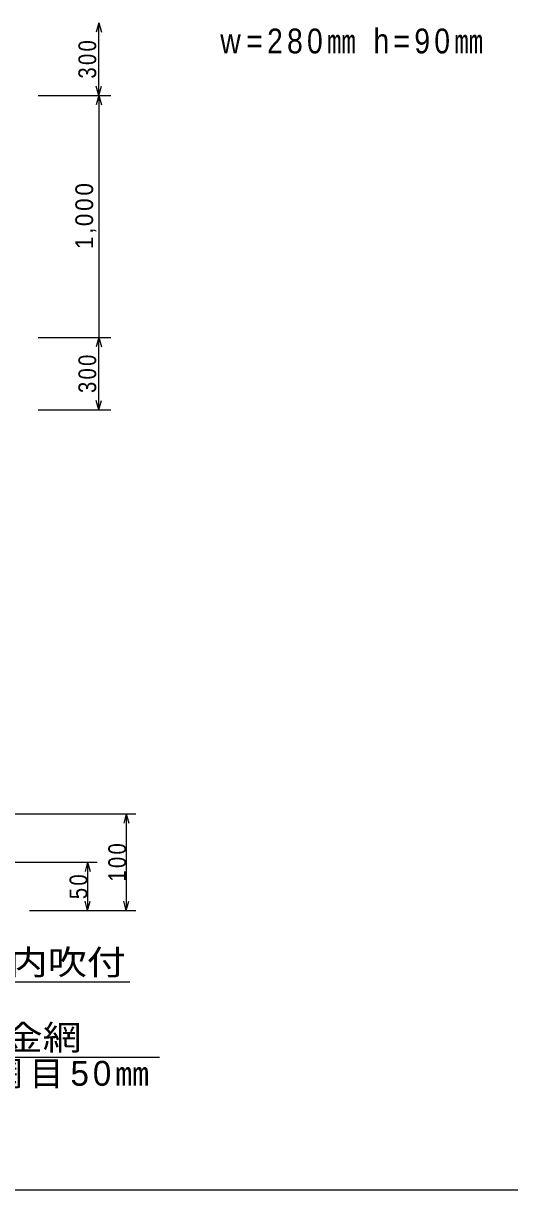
# Model space of a CAD drawing. Units: millimetres at full size, sheet at 1:20, with parts at other scales. Extents: x -7610 to 7610, y -5340 to 5340.
# Drawn here: x 78 to 2087, y -5340 to -518 of the extents above; entities that cross this region are included whole.
import ezdxf
from ezdxf.enums import TextEntityAlignment as Align

# ---------------------------------------------------------------- set-up
doc = ezdxf.new("R2010")
doc.units = ezdxf.units.MM
doc.header["$LTSCALE"] = 20
for name, color, linetype in [('0-6_寸法', 7, 'Continuous'), ('0-7_名称', 7, 'Continuous'), ('2-7_寸法', 7, 'Continuous'), ('2-8_名称', 7, 'Continuous'), ('3-0', 2, 'Continuous')]:
    doc.layers.add(name, color=color, linetype=linetype)
doc.styles.add('HGPｺﾞｼｯｸE', font='')
doc.styles.get('HGPｺﾞｼｯｸE').set_extended_font_data('HGPｺﾞｼｯｸE')

msp = doc.modelspace()

# ---------------------------------------------------------------- linework, layer by layer
at = {"layer": '0-6_寸法'}
for p, q in [((390, -516.37), (379.65, -555.01)), ((140, -816.37), (440, -816.37)), ((390, -816.37), (379.65, -777.74)), ((390, -816.37), (379.65, -855.01)), ((390, -816.37), (400.35, -777.74)), ((390, -816.37), (400.35, -855.01)), ((390, -816.37), (390, -1816.37)), ((140, -1816.37), (440, -1816.37)), ((390, -1816.37), (379.65, -1855.01)), ((140, -2116.37), (440, -2116.37)), ((390, -2116.37), (379.65, -2077.74)), ((390, -2116.37), (400.35, -2077.74))]:
    msp.add_line(p, q, dxfattribs=at)
for points in [[(390, -816.37), (390, -516.37), (400.35, -555.01)], [(390, -2116.37), (390, -1816.37), (400.35, -1855.01)]]:
    msp.add_lwpolyline(points, dxfattribs=at)
at = {"layer": '2-7_寸法'}
for p, q in [((-1014.1, -3786.34), (543.42, -3786.34)), ((503.42, -3786.34), (493.07, -3824.98)), ((503.42, -3786.34), (513.77, -3824.98)), ((-680.19, -3986.34), (383.42, -3986.34)), ((343.42, -3986.34), (333.07, -4024.98)), ((343.42, -3986.34), (353.77, -4024.98)), ((343.42, -3986.34), (343.42, -4186.34)), ((103.42, -4186.34), (543.42, -4186.34)), ((343.42, -4186.34), (333.07, -4147.7)), ((343.42, -4186.34), (353.77, -4147.7)), ((503.42, -4186.34), (493.07, -4147.7))]:
    msp.add_line(p, q, dxfattribs=at)
msp.add_lwpolyline([(503.42, -3786.34), (503.42, -4186.34), (513.77, -4147.7)], dxfattribs=at)
at = {"layer": '2-8_名称'}
for p, q in [((517.4, -4481.86), (-182.6, -4481.86)), ((640.34, -4793.22), (-669.66, -4793.22))]:
    msp.add_line(p, q, dxfattribs=at)
at = {"layer": '3-0', "color": 1}
msp.add_lwpolyline([(-7610, 5340), (-7610, -5340), (7610, -5340)], dxfattribs=at)

# ---------------------------------------------------------------- texts
at = {"layer": '0-6_寸法', "color": 3, "char_height": 73.31, "attachment_point": 7, "rotation": 90, "style": 'HGPｺﾞｼｯｸE'}
for s, insert in [('\\T1.21;\\W0.85;300', (380, -746.37)), ('\\T1.22;\\W0.95;1,000', (380, -1451.37)), ('\\T1.21;\\W0.85;300', (380, -2046.37))]:
    msp.add_mtext(s, dxfattribs=dict(at, insert=insert))
at = {"layer": '0-7_名称', "color": 2, "insert": (891.85, -643.68), "char_height": 102.6, "attachment_point": 7, "style": 'HGPｺﾞｼｯｸE'}
msp.add_mtext('\\T1.27;\\W0.85;w=280㎜\\~h=90㎜', dxfattribs=at)
at = {"layer": '2-7_寸法', "color": 3, "char_height": 73.31, "attachment_point": 7, "rotation": 90, "style": 'HGPｺﾞｼｯｸE'}
for s, insert in [('\\T1.21;\\W0.85;100', (503.42, -4066.34)), ('\\T1.21;\\W0.85;50', (343.42, -4138.84))]:
    msp.add_mtext(s, dxfattribs=dict(at, insert=insert))
at = {"layer": '2-8_名称', "color": 2, "style": 'HGPｺﾞｼｯｸE', "width": 1.15}
for s, p in [('枠内吹付', (-142.6, -4481.86)), ('菱形金網', (-324.66, -4793.22))]:
    msp.add_text(s, height=102.6, dxfattribs=at).set_placement(p, align=Align.BOTTOM_LEFT)
at = {"layer": '2-8_名称', "color": 2, "insert": (-619.66, -4941.22), "char_height": 102.6, "attachment_point": 7, "style": 'HGPｺﾞｼｯｸE'}
msp.add_mtext('\\T1.21;φ2.0㎜\\~網目50㎜', dxfattribs=at)

doc.saveas('drawing.dxf')
